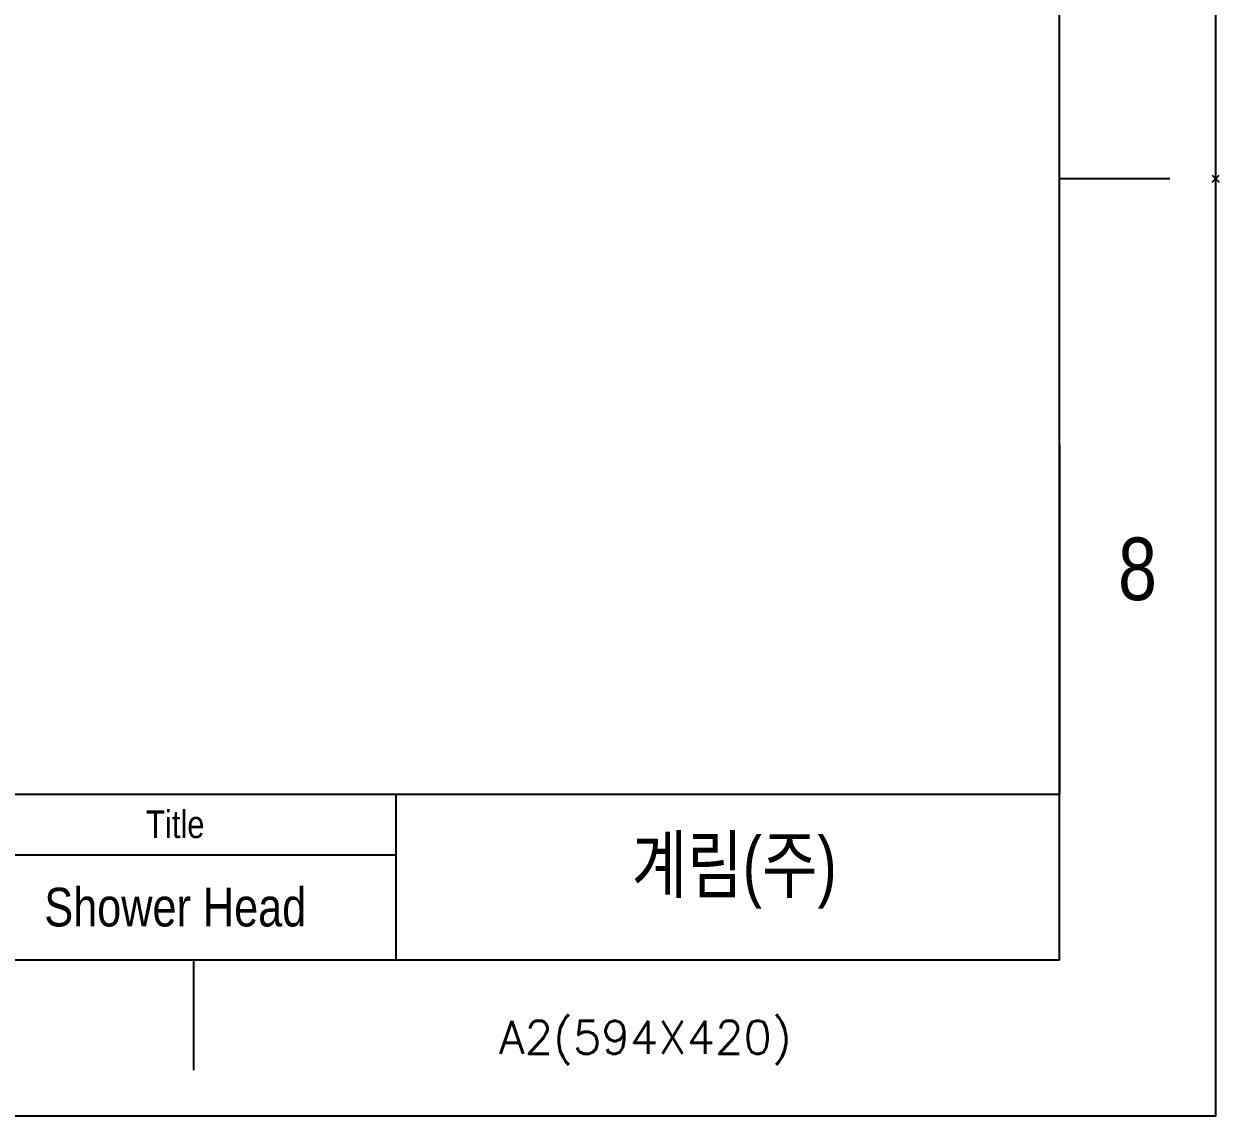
# Model space of a CAD drawing. Header units: inches. Extents: x 1105 to 1525, y -292 to 302.
# Drawn here: x 1416.9 to 1525.1, y -291.8 to -192.9 of the extents above; entities that cross this region are included whole.
import ezdxf

# ---------------------------------------------------------------- set-up
doc = ezdxf.new("R2010")
doc.units = ezdxf.units.IN
doc.header["$LTSCALE"] = 2.42
doc.header["$MEASUREMENT"] = 0
doc.header["$PDMODE"] = 3
doc.header["$PDSIZE"] = 0.3125
doc.linetypes.add('CENTERX2', pattern=[101.6, 63.5, -12.7, 12.7, -12.7])
doc.layers.add('FORM', color=7, linetype='CONTINUOUS')
doc.layers.add('TEXT', color=2, linetype='CONTINUOUS')
doc.styles.add('ROMANS', font='romans')
doc.styles.get("Standard").update_dxf_attribs({"font": 'arial.ttf', "width": 0.8})

msp = doc.modelspace()

# ---------------------------------------------------------------- linework, layer by layer
at = {"layer": 'FORM'}
for p, q in [((1510.61, -277.62), (1510.61, 288.04)), ((1510.61, -206.91), (1520.61, -206.91)), ((1510.61, -231.02), (1510.61, -262.62)), ((1223.61, -262.62), (1510.61, -262.62)), ((1450.61, -277.62), (1450.61, -262.62)), ((1270.61, -268.12), (1450.61, -268.12)), ((1118.89, -277.62), (1510.61, -277.62)), ((1432.27, -277.62), (1432.27, -287.62))]:
    msp.add_line(p, q, dxfattribs=at)
msp.add_lwpolyline([(1104.75, 302.18), (1524.75, 302.18), (1524.75, -291.76), (1104.75, -291.76)], close=True, dxfattribs=at)
msp.add_point((1524.75, -206.91), dxfattribs=at)

# ---------------------------------------------------------------- texts
at = {"layer": 'FORM', "insert": (1517.68, -242.27), "char_height": 5.66, "attachment_point": 5}
msp.add_mtext_dynamic_manual_height_columns('8', width=50, gutter_width=12.5, heights=[0], dxfattribs=at)
at = {"layer": 'TEXT', "style": 'ROMANS'}
msp.add_text(' A2(594X420)', height=3, dxfattribs=at).set_placement((1457.85, -286.13))
at = {"layer": 'TEXT', "attachment_point": 5}
for s, width, insert, char_height in [('Title', 40, (1430.61, -265.37), 2.5), ('Shower Head', 23.5, (1430.61, -272.87), 3.5)]:
    msp.add_mtext_dynamic_manual_height_columns(s, width=width, gutter_width=12.5, heights=[0], dxfattribs=dict(at, insert=insert, char_height=char_height))
at = {"layer": 'TEXT', "linetype": 'CENTERX2', "insert": (1481.19, -269.75), "char_height": 5, "attachment_point": 5}
msp.add_mtext_dynamic_manual_height_columns('{\\fHYGothic-Medium|b0|i0|c129|p18;계림(주)}', width=60, gutter_width=12.5, heights=[0], dxfattribs=at)

doc.saveas('drawing.dxf')
